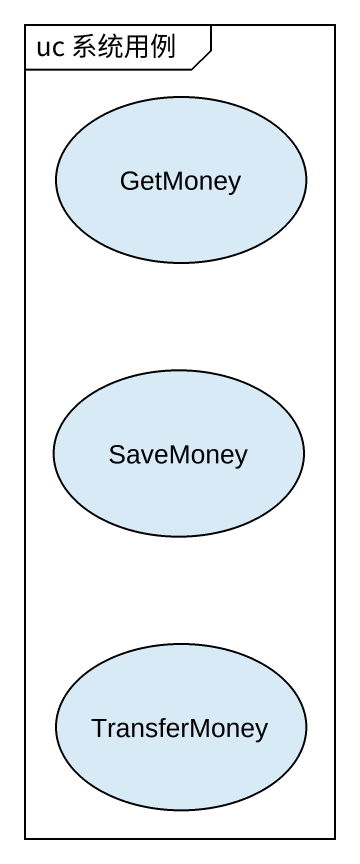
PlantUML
@startuml
mainframe uc 系统用例
usecase GetMoney
usecase SaveMoney
usecase TransferMoney
@enduml
